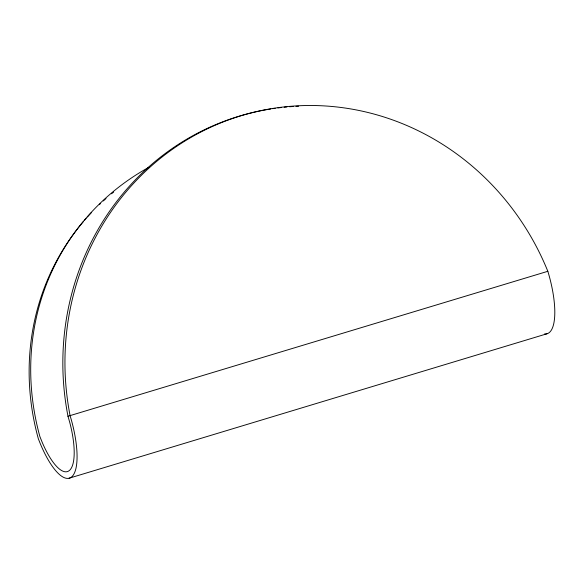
<?xml version="1.0" encoding="UTF-8"?>
<svg xmlns="http://www.w3.org/2000/svg" width="584" height="584" viewBox="0 0 584 584"><rect width="100%" height="100%" fill="white"/><g stroke="black" fill="none" stroke-linecap="round" stroke-linejoin="round"><path stroke-width="0.88" d="M544.529 333.946A59.064 18.739 73.2 0 0 547.836 271.297L67.992 416.246L69.781 422.531A52.21 16.564 73.2 0 1 69.043 470.762A52.21 16.564 73.2 0 1 42.23 442.395L39.873 436.518A264.494 244.17 36.6 0 1 149.037 167.221M69.146 478.208L546.88 333.8M68.073 416.501L67.992 416.246A264.494 250.806 75.7 0 1 270.75 108.967M547.836 271.297A264.494 250.806 75.7 0 0 241.185 115.683A264.494 250.806 75.7 0 0 70.102 415.706A59.064 18.739 73.2 0 1 71.241 477.216A59.064 18.739 73.2 0 1 38.303 438.628A264.494 244.17 36.6 0 1 83.191 221.825M272.531 108.69A264.494 250.806 75.7 0 1 275.217 108.303M277.904 107.945A264.494 250.806 75.7 0 1 281.495 107.514M284.196 107.23A264.494 250.806 75.7 0 1 286.905 106.974M289.606 106.748A264.494 250.806 75.7 0 1 293.219 106.5M295.927 106.346A264.494 250.806 75.7 0 1 298.636 106.222M84.366 220.445A264.494 244.17 36.6 0 1 86.155 218.394M87.359 217.044A264.494 244.17 36.6 0 1 91.659 212.379M99.331 204.663A264.494 244.17 36.6 0 1 100.652 203.414M103.317 200.94A264.494 244.17 36.6 0 1 106.025 198.509M111.551 193.778A264.494 244.17 36.6 0 1 113.661 192.048"/></g></svg>
